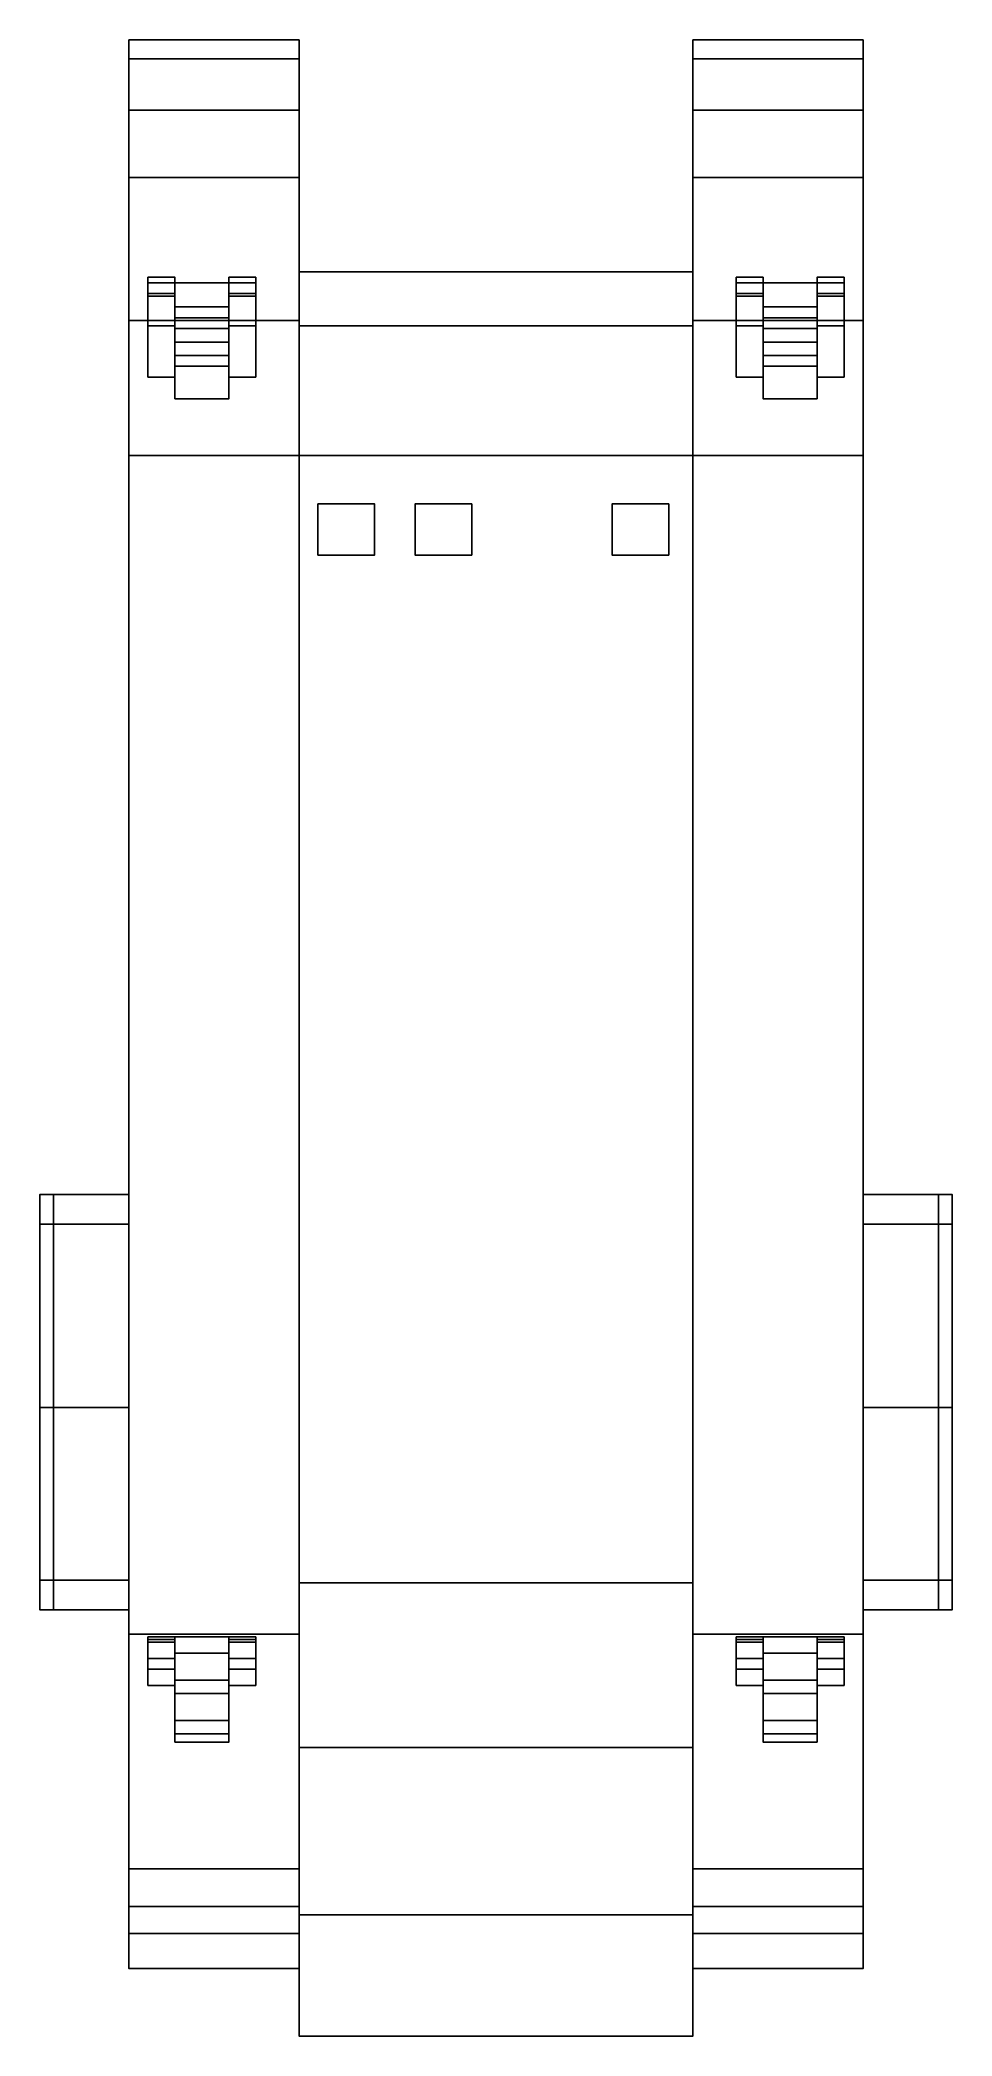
# Model space of a CAD drawing. Extents: x -1.69 to 1.69, y -3.84 to 3.56.
import ezdxf

# ---------------------------------------------------------------- set-up
doc = ezdxf.new("R2010")
doc.units = 0
doc.layers.get('0').update_dxf_attribs({"linetype": 'CONTINUOUS'})
for name, color, linetype in [('BOGIE_HOLDER', 2, 'CONTINUOUS'), ('BOGIE_LEVER', 3, 'CONTINUOUS'), ('SHIELD', 6, 'CONTINUOUS'), ('SIDES', 5, 'CONTINUOUS')]:
    doc.layers.add(name, color=color, linetype=linetype)

msp = doc.modelspace()

# ---------------------------------------------------------------- linework, layer by layer
for points in [[(-0.73, 2.5, 0.47), (-0.73, -2.77, 0.47), (-0.73, -3.39, 0.82), (-0.73, 2.7, 0.82)], [(0.73, 2.7, 0.82), (0.73, 2.5, 0.47), (-0.73, 2.5, 0.47), (-0.73, 2.7, 0.82)], [(0.73, 2.02, 1.15), (0.73, 2.7, 0.82), (-0.73, 2.7, 0.82), (-0.73, 2.02, 1.15)], [(-0.73, 2.7, 0.82), (-0.73, -3.39, 0.82), (-0.73, -3.39, 1.15), (-0.73, 2.02, 1.15)], [(0.73, -3.39, 0.82), (0.73, -2.77, 0.47), (0.73, 2.5, 0.47), (0.73, 2.7, 0.82)], [(0.73, -3.39, 1.15), (0.73, -3.39, 0.82), (0.73, 2.7, 0.82), (0.73, 2.02, 1.15)], [(0.73, 2.5, 0.47), (0.73, -2.77, 0.47), (-0.73, -2.77, 0.47), (-0.73, 2.5, 0.47)], [(0.73, 2.02, 1.61), (0.73, 2.02, 1.15), (-0.73, 2.02, 1.15), (-0.73, 2.02, 1.61)], [(-0.73, 2.02, 1.15), (-0.73, -2.16, 1.15), (-0.73, -2.16, 1.61), (-0.73, 2.02, 1.61)], [(-0.73, 2.02, 1.61), (-0.73, -2.16, 1.61), (0.73, -2.16, 1.61), (0.73, 2.02, 1.61)], [(0.73, -2.16, 1.61), (0.73, -2.16, 1.15), (0.73, 2.02, 1.15), (0.73, 2.02, 1.61)], [(-0.45, 1.65, 1.71), (-0.45, 1.84, 1.71), (-0.66, 1.84, 1.71), (-0.66, 1.65, 1.71)], [(-0.66, 1.84, 1.71), (-0.45, 1.84, 1.71), (-0.45, 1.84, 1.61), (-0.66, 1.84, 1.61)], [(-0.66, 1.65, 1.71), (-0.66, 1.84, 1.71), (-0.66, 1.84, 1.61), (-0.66, 1.65, 1.61)], [(-0.45, 1.65, 1.61), (-0.45, 1.84, 1.61), (-0.45, 1.84, 1.71), (-0.45, 1.65, 1.71)], [(-0.09, 1.65, 1.71), (-0.09, 1.84, 1.71), (-0.3, 1.84, 1.71), (-0.3, 1.65, 1.71)], [(-0.3, 1.65, 1.71), (-0.3, 1.84, 1.71), (-0.3, 1.84, 1.61), (-0.3, 1.65, 1.61)], [(-0.3, 1.84, 1.71), (-0.09, 1.84, 1.71), (-0.09, 1.84, 1.61), (-0.3, 1.84, 1.61)], [(-0.09, 1.65, 1.61), (-0.09, 1.84, 1.61), (-0.09, 1.84, 1.71), (-0.09, 1.65, 1.71)], [(0.64, 1.65, 1.71), (0.64, 1.84, 1.71), (0.43, 1.84, 1.71), (0.43, 1.65, 1.71)], [(0.43, 1.65, 1.71), (0.43, 1.84, 1.71), (0.43, 1.84, 1.61), (0.43, 1.65, 1.61)], [(0.43, 1.84, 1.71), (0.64, 1.84, 1.71), (0.64, 1.84, 1.61), (0.43, 1.84, 1.61)], [(0.64, 1.65, 1.61), (0.64, 1.84, 1.61), (0.64, 1.84, 1.71), (0.64, 1.65, 1.71)], [(-0.66, 1.65, 1.61), (-0.45, 1.65, 1.61), (-0.45, 1.65, 1.71), (-0.66, 1.65, 1.71)], [(-0.3, 1.65, 1.61), (-0.09, 1.65, 1.61), (-0.09, 1.65, 1.71), (-0.3, 1.65, 1.71)], [(0.43, 1.65, 1.61), (0.64, 1.65, 1.61), (0.64, 1.65, 1.71), (0.43, 1.65, 1.71)], [(-1.36, -0.72, 1.41), (-1.36, -0.72, 0.95), (-1.64, -0.72, 0.95), (-1.69, -0.72, 1.41)], [(-1.69, -0.72, 1.41), (-1.64, -0.72, 0.95), (-1.64, -2.26, 0.95), (-1.69, -2.26, 1.41)], [(-1.36, -0.83, 1.52), (-1.36, -0.72, 1.41), (-1.69, -0.72, 1.41), (-1.69, -0.83, 1.45)], [(-1.69, -0.72, 1.41), (-1.69, -1.51, 1.41), (-1.69, -1.51, 1.57), (-1.69, -0.83, 1.45)], [(-1.64, -2.26, 0.95), (-1.64, -0.72, 0.95), (-1.36, -0.72, 0.95), (-1.36, -2.26, 0.95)], [(1.69, -0.72, 1.41), (1.64, -0.72, 0.95), (1.36, -0.72, 0.95), (1.36, -0.72, 1.41)], [(1.64, -0.72, 0.95), (1.64, -2.26, 0.95), (1.36, -2.26, 0.95), (1.36, -0.72, 0.95)], [(1.69, -0.83, 1.45), (1.69, -0.72, 1.41), (1.36, -0.72, 1.41), (1.36, -0.83, 1.52)], [(1.69, -2.26, 1.41), (1.64, -2.26, 0.95), (1.64, -0.72, 0.95), (1.69, -0.72, 1.41)], [(1.69, -1.51, 1.57), (1.69, -1.51, 1.41), (1.69, -0.72, 1.41), (1.69, -0.83, 1.45)], [(-1.69, -0.83, 1.45), (-1.69, -1.51, 1.57), (-1.36, -1.51, 1.63), (-1.36, -0.83, 1.52)], [(1.36, -0.83, 1.52), (1.36, -1.51, 1.63), (1.69, -1.51, 1.57), (1.69, -0.83, 1.45)], [(-1.69, -1.51, 1.57), (-1.69, -1.51, 1.41), (-1.69, -2.26, 1.41), (-1.69, -2.15, 1.45)], [(-1.36, -2.15, 1.52), (-1.36, -1.51, 1.63), (-1.69, -1.51, 1.57), (-1.69, -2.15, 1.45)], [(1.69, -2.15, 1.45), (1.69, -1.51, 1.57), (1.36, -1.51, 1.63), (1.36, -2.15, 1.52)], [(1.69, -2.26, 1.41), (1.69, -1.51, 1.41), (1.69, -1.51, 1.57), (1.69, -2.15, 1.45)], [(-1.69, -2.15, 1.45), (-1.69, -2.26, 1.41), (-1.36, -2.26, 1.41), (-1.36, -2.15, 1.52)], [(-0.73, -2.16, 1.15), (-0.73, -3.39, 1.15), (-0.73, -3.39, 1.48), (-0.73, -2.16, 1.61)], [(-0.73, -2.16, 1.61), (-0.73, -3.39, 1.48), (0.73, -3.39, 1.48), (0.73, -2.16, 1.61)], [(0.73, -3.39, 1.48), (0.73, -3.39, 1.15), (0.73, -2.16, 1.15), (0.73, -2.16, 1.61)], [(1.36, -2.15, 1.52), (1.36, -2.26, 1.41), (1.69, -2.26, 1.41), (1.69, -2.15, 1.45)], [(-1.69, -2.26, 1.41), (-1.64, -2.26, 0.95), (-1.36, -2.26, 0.95), (-1.36, -2.26, 1.41)], [(1.36, -2.26, 1.41), (1.36, -2.26, 0.95), (1.64, -2.26, 0.95), (1.69, -2.26, 1.41)], [(-0.73, -3.39, 0.82), (-0.73, -2.77, 0.47), (0.73, -2.77, 0.47), (0.73, -3.39, 0.82)], [(-0.73, -3.39, 1.2), (-0.73, -3.39, 0.82), (0.73, -3.39, 0.82), (0.73, -3.39, 1.2)], [(-0.73, -3.39, 1.2), (-0.73, -3.84, 1.2), (-0.73, -3.84, 1.48), (-0.73, -3.39, 1.48)], [(0.73, -3.39, 1.2), (0.73, -3.84, 1.2), (-0.73, -3.84, 1.2), (-0.73, -3.39, 1.2)], [(-0.73, -3.39, 1.48), (-0.73, -3.84, 1.48), (0.73, -3.84, 1.48), (0.73, -3.39, 1.48)], [(0.73, -3.84, 1.48), (0.73, -3.84, 1.2), (0.73, -3.39, 1.2), (0.73, -3.39, 1.48)], [(-0.73, -3.84, 1.48), (-0.73, -3.84, 1.2), (0.73, -3.84, 1.2), (0.73, -3.84, 1.48)]]:
    msp.add_3dface(points)
at = {"layer": 'BOGIE_HOLDER'}
for points in [[(-1.19, 2.61, 0.67), (-1.19, 2.68, 0.58), (-1.29, 2.68, 0.58), (-1.29, 2.61, 0.67)], [(-1.29, 2.68, 0.58), (-1.29, 2.5, 0.58), (-1.29, 2.31, 0.67), (-1.29, 2.61, 0.67)], [(-1.29, 2.66, 0.52), (-1.29, 2.62, 0.52), (-1.29, 2.5, 0.58), (-1.29, 2.68, 0.58)], [(-1.19, 2.68, 0.58), (-1.19, 2.66, 0.52), (-1.29, 2.66, 0.52), (-1.29, 2.68, 0.58)], [(-1.19, 2.31, 0.67), (-1.19, 2.5, 0.58), (-1.19, 2.68, 0.58), (-1.19, 2.61, 0.67)], [(-1.19, 2.5, 0.58), (-1.19, 2.62, 0.52), (-1.19, 2.66, 0.52), (-1.19, 2.68, 0.58)], [(-0.99, 2.68, 0.58), (-0.99, 2.5, 0.58), (-0.99, 2.31, 0.67), (-0.99, 2.61, 0.67)], [(-0.89, 2.61, 0.67), (-0.89, 2.68, 0.58), (-0.99, 2.68, 0.58), (-0.99, 2.61, 0.67)], [(-0.99, 2.66, 0.52), (-0.99, 2.62, 0.52), (-0.99, 2.5, 0.58), (-0.99, 2.68, 0.58)], [(-0.89, 2.68, 0.58), (-0.89, 2.66, 0.52), (-0.99, 2.66, 0.52), (-0.99, 2.68, 0.58)], [(-0.89, 2.31, 0.67), (-0.89, 2.5, 0.58), (-0.89, 2.68, 0.58), (-0.89, 2.61, 0.67)], [(-0.89, 2.5, 0.58), (-0.89, 2.62, 0.52), (-0.89, 2.66, 0.52), (-0.89, 2.68, 0.58)], [(0.89, 2.68, 0.58), (0.89, 2.5, 0.58), (0.89, 2.31, 0.67), (0.89, 2.61, 0.67)], [(0.99, 2.61, 0.67), (0.99, 2.68, 0.58), (0.89, 2.68, 0.58), (0.89, 2.61, 0.67)], [(0.89, 2.66, 0.52), (0.89, 2.62, 0.52), (0.89, 2.5, 0.58), (0.89, 2.68, 0.58)], [(0.99, 2.68, 0.58), (0.99, 2.66, 0.52), (0.89, 2.66, 0.52), (0.89, 2.68, 0.58)], [(0.99, 2.31, 0.67), (0.99, 2.5, 0.58), (0.99, 2.68, 0.58), (0.99, 2.61, 0.67)], [(0.99, 2.5, 0.58), (0.99, 2.62, 0.52), (0.99, 2.66, 0.52), (0.99, 2.68, 0.58)], [(1.29, 2.61, 0.67), (1.29, 2.68, 0.58), (1.19, 2.68, 0.58), (1.19, 2.61, 0.67)], [(1.19, 2.68, 0.58), (1.19, 2.5, 0.58), (1.19, 2.31, 0.67), (1.19, 2.61, 0.67)], [(1.19, 2.66, 0.52), (1.19, 2.62, 0.52), (1.19, 2.5, 0.58), (1.19, 2.68, 0.58)], [(1.29, 2.68, 0.58), (1.29, 2.66, 0.52), (1.19, 2.66, 0.52), (1.19, 2.68, 0.58)], [(1.29, 2.31, 0.67), (1.29, 2.5, 0.58), (1.29, 2.68, 0.58), (1.29, 2.61, 0.67)], [(1.29, 2.5, 0.58), (1.29, 2.62, 0.52), (1.29, 2.66, 0.52), (1.29, 2.68, 0.58)], [(-1.19, 2.66, 0.52), (-1.19, 2.62, 0.52), (-1.29, 2.62, 0.52), (-1.29, 2.66, 0.52)], [(-1.29, 2.5, 0.58), (-1.29, 2.62, 0.52), (-1.19, 2.62, 0.52), (-1.19, 2.5, 0.58)], [(-0.89, 2.66, 0.52), (-0.89, 2.62, 0.52), (-0.99, 2.62, 0.52), (-0.99, 2.66, 0.52)], [(-0.99, 2.5, 0.58), (-0.99, 2.62, 0.52), (-0.89, 2.62, 0.52), (-0.89, 2.5, 0.58)], [(0.99, 2.66, 0.52), (0.99, 2.62, 0.52), (0.89, 2.62, 0.52), (0.89, 2.66, 0.52)], [(0.89, 2.5, 0.58), (0.89, 2.62, 0.52), (0.99, 2.62, 0.52), (0.99, 2.5, 0.58)], [(1.29, 2.66, 0.52), (1.29, 2.62, 0.52), (1.19, 2.62, 0.52), (1.19, 2.66, 0.52)], [(1.19, 2.5, 0.58), (1.19, 2.62, 0.52), (1.29, 2.62, 0.52), (1.29, 2.5, 0.58)], [(-1.19, 2.53, 0.48), (-1.19, 2.35, 0.39), (-1.19, 2.23, 0.53), (-1.19, 2.39, 0.64)], [(-0.99, 2.53, 0.48), (-0.99, 2.35, 0.39), (-1.19, 2.35, 0.39), (-1.19, 2.53, 0.48)], [(-0.99, 2.39, 0.64), (-0.99, 2.53, 0.48), (-1.19, 2.53, 0.48), (-1.19, 2.39, 0.64)], [(-0.99, 2.23, 0.53), (-0.99, 2.35, 0.39), (-0.99, 2.53, 0.48), (-0.99, 2.39, 0.64)], [(0.99, 2.53, 0.48), (0.99, 2.35, 0.39), (0.99, 2.23, 0.53), (0.99, 2.39, 0.64)], [(1.19, 2.53, 0.48), (1.19, 2.35, 0.39), (0.99, 2.35, 0.39), (0.99, 2.53, 0.48)], [(1.19, 2.39, 0.64), (1.19, 2.53, 0.48), (0.99, 2.53, 0.48), (0.99, 2.39, 0.64)], [(1.19, 2.23, 0.53), (1.19, 2.35, 0.39), (1.19, 2.53, 0.48), (1.19, 2.39, 0.64)], [(-1.29, 2.31, 0.67), (-1.29, 2.5, 0.58), (-1.19, 2.5, 0.58), (-1.19, 2.31, 0.67)], [(-0.99, 2.31, 0.67), (-0.99, 2.5, 0.58), (-0.89, 2.5, 0.58), (-0.89, 2.31, 0.67)], [(0.89, 2.31, 0.67), (0.89, 2.5, 0.58), (0.99, 2.5, 0.58), (0.99, 2.31, 0.67)], [(1.19, 2.31, 0.67), (1.19, 2.5, 0.58), (1.29, 2.5, 0.58), (1.29, 2.31, 0.67)], [(-1.19, 2.39, 0.64), (-1.19, 2.23, 0.53), (-0.99, 2.23, 0.53), (-0.99, 2.39, 0.64)], [(0.99, 2.39, 0.64), (0.99, 2.23, 0.53), (1.19, 2.23, 0.53), (1.19, 2.39, 0.64)], [(-1.19, 2.23, 0.53), (-1.19, 2.35, 0.39), (-0.99, 2.35, 0.39), (-0.99, 2.23, 0.53)], [(0.99, 2.23, 0.53), (0.99, 2.35, 0.39), (1.19, 2.35, 0.39), (1.19, 2.23, 0.53)], [(-1.29, -2.36, 0.46), (-1.29, -2.48, 0.48), (-1.29, -2.54, 0.71), (-1.29, -2.37, 0.71)], [(-1.19, -2.37, 0.71), (-1.19, -2.36, 0.46), (-1.29, -2.36, 0.46), (-1.29, -2.37, 0.71)], [(-1.29, -2.38, 0.41), (-1.29, -2.44, 0.39), (-1.29, -2.48, 0.48), (-1.29, -2.36, 0.46)], [(-1.19, -2.36, 0.46), (-1.19, -2.38, 0.41), (-1.29, -2.38, 0.41), (-1.29, -2.36, 0.46)], [(-1.19, -2.54, 0.71), (-1.19, -2.48, 0.48), (-1.19, -2.36, 0.46), (-1.19, -2.37, 0.71)], [(-1.19, -2.48, 0.48), (-1.19, -2.44, 0.39), (-1.19, -2.38, 0.41), (-1.19, -2.36, 0.46)], [(-0.89, -2.37, 0.71), (-0.89, -2.36, 0.46), (-0.99, -2.36, 0.46), (-0.99, -2.37, 0.71)], [(-0.99, -2.36, 0.46), (-0.99, -2.48, 0.48), (-0.99, -2.54, 0.71), (-0.99, -2.37, 0.71)], [(-0.99, -2.38, 0.41), (-0.99, -2.44, 0.39), (-0.99, -2.48, 0.48), (-0.99, -2.36, 0.46)], [(-0.89, -2.36, 0.46), (-0.89, -2.38, 0.41), (-0.99, -2.38, 0.41), (-0.99, -2.36, 0.46)], [(-0.89, -2.54, 0.71), (-0.89, -2.48, 0.48), (-0.89, -2.36, 0.46), (-0.89, -2.37, 0.71)], [(-0.89, -2.48, 0.48), (-0.89, -2.44, 0.39), (-0.89, -2.38, 0.41), (-0.89, -2.36, 0.46)], [(0.99, -2.37, 0.71), (0.99, -2.36, 0.46), (0.89, -2.36, 0.46), (0.89, -2.37, 0.71)], [(0.89, -2.36, 0.46), (0.89, -2.48, 0.48), (0.89, -2.54, 0.71), (0.89, -2.37, 0.71)], [(0.89, -2.38, 0.41), (0.89, -2.44, 0.39), (0.89, -2.48, 0.48), (0.89, -2.36, 0.46)], [(0.99, -2.36, 0.46), (0.99, -2.38, 0.41), (0.89, -2.38, 0.41), (0.89, -2.36, 0.46)], [(0.99, -2.54, 0.71), (0.99, -2.48, 0.48), (0.99, -2.36, 0.46), (0.99, -2.37, 0.71)], [(0.99, -2.48, 0.48), (0.99, -2.44, 0.39), (0.99, -2.38, 0.41), (0.99, -2.36, 0.46)], [(1.19, -2.36, 0.46), (1.19, -2.48, 0.48), (1.19, -2.54, 0.71), (1.19, -2.37, 0.71)], [(1.29, -2.37, 0.71), (1.29, -2.36, 0.46), (1.19, -2.36, 0.46), (1.19, -2.37, 0.71)], [(1.19, -2.38, 0.41), (1.19, -2.44, 0.39), (1.19, -2.48, 0.48), (1.19, -2.36, 0.46)], [(1.29, -2.36, 0.46), (1.29, -2.38, 0.41), (1.19, -2.38, 0.41), (1.19, -2.36, 0.46)], [(1.29, -2.54, 0.71), (1.29, -2.48, 0.48), (1.29, -2.36, 0.46), (1.29, -2.37, 0.71)], [(1.29, -2.48, 0.48), (1.29, -2.44, 0.39), (1.29, -2.38, 0.41), (1.29, -2.36, 0.46)], [(-1.19, -2.38, 0.41), (-1.19, -2.44, 0.39), (-1.29, -2.44, 0.39), (-1.29, -2.38, 0.41)], [(-1.29, -2.48, 0.48), (-1.29, -2.44, 0.39), (-1.19, -2.44, 0.39), (-1.19, -2.48, 0.48)], [(-0.89, -2.38, 0.41), (-0.89, -2.44, 0.39), (-0.99, -2.44, 0.39), (-0.99, -2.38, 0.41)], [(-0.99, -2.48, 0.48), (-0.99, -2.44, 0.39), (-0.89, -2.44, 0.39), (-0.89, -2.48, 0.48)], [(0.99, -2.38, 0.41), (0.99, -2.44, 0.39), (0.89, -2.44, 0.39), (0.89, -2.38, 0.41)], [(0.89, -2.48, 0.48), (0.89, -2.44, 0.39), (0.99, -2.44, 0.39), (0.99, -2.48, 0.48)], [(1.29, -2.38, 0.41), (1.29, -2.44, 0.39), (1.19, -2.44, 0.39), (1.19, -2.38, 0.41)], [(1.19, -2.48, 0.48), (1.19, -2.44, 0.39), (1.29, -2.44, 0.39), (1.29, -2.48, 0.48)], [(-1.29, -2.54, 0.71), (-1.29, -2.48, 0.48), (-1.19, -2.48, 0.48), (-1.19, -2.54, 0.71)], [(-0.99, -2.54, 0.71), (-0.99, -2.48, 0.48), (-0.89, -2.48, 0.48), (-0.89, -2.54, 0.71)], [(0.89, -2.54, 0.71), (0.89, -2.48, 0.48), (0.99, -2.48, 0.48), (0.99, -2.54, 0.71)], [(1.19, -2.54, 0.71), (1.19, -2.48, 0.48), (1.29, -2.48, 0.48), (1.29, -2.54, 0.71)], [(-1.19, -2.52, 0.71), (-1.19, -2.72, 0.71), (-0.99, -2.72, 0.71), (-0.99, -2.52, 0.71)], [(-1.19, -2.57, 0.5), (-1.19, -2.75, 0.5), (-1.19, -2.72, 0.71), (-1.19, -2.52, 0.71)], [(-0.99, -2.52, 0.71), (-0.99, -2.57, 0.5), (-1.19, -2.57, 0.5), (-1.19, -2.52, 0.71)], [(-0.99, -2.57, 0.5), (-0.99, -2.75, 0.5), (-1.19, -2.75, 0.5), (-1.19, -2.57, 0.5)], [(-0.99, -2.72, 0.71), (-0.99, -2.75, 0.5), (-0.99, -2.57, 0.5), (-0.99, -2.52, 0.71)], [(0.99, -2.52, 0.71), (0.99, -2.72, 0.71), (1.19, -2.72, 0.71), (1.19, -2.52, 0.71)], [(0.99, -2.57, 0.5), (0.99, -2.75, 0.5), (0.99, -2.72, 0.71), (0.99, -2.52, 0.71)], [(1.19, -2.52, 0.71), (1.19, -2.57, 0.5), (0.99, -2.57, 0.5), (0.99, -2.52, 0.71)], [(1.19, -2.57, 0.5), (1.19, -2.75, 0.5), (0.99, -2.75, 0.5), (0.99, -2.57, 0.5)], [(1.19, -2.72, 0.71), (1.19, -2.75, 0.5), (1.19, -2.57, 0.5), (1.19, -2.52, 0.71)], [(-1.19, -2.72, 0.71), (-1.19, -2.75, 0.5), (-0.99, -2.75, 0.5), (-0.99, -2.72, 0.71)], [(0.99, -2.72, 0.71), (0.99, -2.75, 0.5), (1.19, -2.75, 0.5), (1.19, -2.72, 0.71)]]:
    msp.add_3dface(points, dxfattribs=at)
at = {"layer": 'BOGIE_LEVER'}
for points in [[(-1.19, 2.66, 0.6), (-1.19, 2.49, 0.29), (-1.19, 2.44, 0.38), (-1.19, 2.57, 0.58)], [(-0.99, 2.57, 0.58), (-0.99, 2.66, 0.6), (-1.19, 2.66, 0.6), (-1.19, 2.57, 0.58)], [(-0.99, 2.66, 0.6), (-0.99, 2.49, 0.29), (-1.19, 2.49, 0.29), (-1.19, 2.66, 0.6)], [(-0.99, 2.44, 0.38), (-0.99, 2.49, 0.29), (-0.99, 2.66, 0.6), (-0.99, 2.57, 0.58)], [(0.99, 2.66, 0.6), (0.99, 2.49, 0.29), (0.99, 2.44, 0.38), (0.99, 2.57, 0.58)], [(1.19, 2.57, 0.58), (1.19, 2.66, 0.6), (0.99, 2.66, 0.6), (0.99, 2.57, 0.58)], [(1.19, 2.66, 0.6), (1.19, 2.49, 0.29), (0.99, 2.49, 0.29), (0.99, 2.66, 0.6)], [(1.19, 2.44, 0.38), (1.19, 2.49, 0.29), (1.19, 2.66, 0.6), (1.19, 2.57, 0.58)], [(-1.19, 2.57, 0.58), (-1.19, 2.44, 0.38), (-0.99, 2.44, 0.38), (-0.99, 2.57, 0.58)], [(0.99, 2.57, 0.58), (0.99, 2.44, 0.38), (1.19, 2.44, 0.38), (1.19, 2.57, 0.58)], [(-1.19, 2.44, 0.38), (-1.19, 2.49, 0.29), (-0.99, 2.49, 0.29), (-0.99, 2.44, 0.38)], [(0.99, 2.44, 0.38), (0.99, 2.49, 0.29), (1.19, 2.49, 0.29), (1.19, 2.44, 0.38)], [(-0.99, -2.36, 0.43), (-0.99, -2.67, 0.34), (-1.19, -2.67, 0.34), (-1.19, -2.36, 0.43)], [(-1.19, -2.36, 0.43), (-1.19, -2.67, 0.34), (-1.19, -2.72, 0.43), (-1.19, -2.42, 0.53)], [(-0.99, -2.42, 0.53), (-0.99, -2.36, 0.43), (-1.19, -2.36, 0.43), (-1.19, -2.42, 0.53)], [(-0.99, -2.72, 0.43), (-0.99, -2.67, 0.34), (-0.99, -2.36, 0.43), (-0.99, -2.42, 0.53)], [(0.99, -2.36, 0.43), (0.99, -2.67, 0.34), (0.99, -2.72, 0.43), (0.99, -2.42, 0.53)], [(1.19, -2.36, 0.43), (1.19, -2.67, 0.34), (0.99, -2.67, 0.34), (0.99, -2.36, 0.43)], [(1.19, -2.42, 0.53), (1.19, -2.36, 0.43), (0.99, -2.36, 0.43), (0.99, -2.42, 0.53)], [(1.19, -2.72, 0.43), (1.19, -2.67, 0.34), (1.19, -2.36, 0.43), (1.19, -2.42, 0.53)], [(-1.19, -2.42, 0.53), (-1.19, -2.72, 0.43), (-0.99, -2.72, 0.43), (-0.99, -2.42, 0.53)], [(0.99, -2.42, 0.53), (0.99, -2.72, 0.43), (1.19, -2.72, 0.43), (1.19, -2.42, 0.53)], [(-1.19, -2.72, 0.43), (-1.19, -2.67, 0.34), (-0.99, -2.67, 0.34), (-0.99, -2.72, 0.43)], [(0.99, -2.72, 0.43), (0.99, -2.67, 0.34), (1.19, -2.67, 0.34), (1.19, -2.72, 0.43)]]:
    msp.add_3dface(points, dxfattribs=at)
at = {"layer": 'SHIELD'}
for points in [[(-1.36, 3.05, 0.81), (-1.36, 3.56, 0.81), (-1.36, 3.56, 1.1), (-1.36, 3.05, 1.61)], [(-1.36, 3.56, 0.81), (-1.36, 3.05, 0.81), (-1.36, 3.05, 1.61), (-1.36, 3.56, 1.1)], [(-1.36, 3.56, 1.1), (-1.36, 3.05, 1.61), (-1.36, 3.3, 1.51), (-1.36, 3.49, 1.28)], [(-1.36, 3.05, 1.61), (-1.36, 3.56, 1.1), (-1.36, 3.49, 1.28), (-1.36, 3.3, 1.51)], [(-0.73, 3.56, 0.81), (-0.73, 3.56, 1.1), (-1.36, 3.56, 1.1), (-1.36, 3.56, 0.81)], [(-0.73, 3.56, 1.1), (-0.73, 3.56, 0.81), (-1.36, 3.56, 0.81), (-1.36, 3.56, 1.1)], [(-0.73, 3.56, 1.1), (-0.73, 3.49, 1.28), (-1.36, 3.49, 1.28), (-1.36, 3.56, 1.1)], [(-0.73, 3.49, 1.28), (-0.73, 3.56, 1.1), (-1.36, 3.56, 1.1), (-1.36, 3.49, 1.28)], [(-0.73, 3.56, 0.81), (-0.73, 3.05, 0.81), (-0.73, 3.05, 1.61), (-0.73, 3.56, 1.1)], [(-0.73, 3.05, 0.81), (-0.73, 3.56, 0.81), (-0.73, 3.56, 1.1), (-0.73, 3.05, 1.61)], [(-0.73, 3.05, 1.61), (-0.73, 3.56, 1.1), (-0.73, 3.49, 1.28), (-0.73, 3.3, 1.51)], [(-0.73, 3.56, 1.1), (-0.73, 3.05, 1.61), (-0.73, 3.3, 1.51), (-0.73, 3.49, 1.28)], [(0.73, 3.05, 0.81), (0.73, 3.56, 0.81), (0.73, 3.56, 1.1), (0.73, 3.05, 1.61)], [(0.73, 3.56, 0.81), (0.73, 3.05, 0.81), (0.73, 3.05, 1.61), (0.73, 3.56, 1.1)], [(0.73, 3.56, 1.1), (0.73, 3.05, 1.61), (0.73, 3.3, 1.51), (0.73, 3.49, 1.28)], [(0.73, 3.05, 1.61), (0.73, 3.56, 1.1), (0.73, 3.49, 1.28), (0.73, 3.3, 1.51)], [(1.36, 3.56, 1.1), (1.36, 3.56, 0.81), (0.73, 3.56, 0.81), (0.73, 3.56, 1.1)], [(1.36, 3.56, 0.81), (1.36, 3.56, 1.1), (0.73, 3.56, 1.1), (0.73, 3.56, 0.81)], [(1.36, 3.49, 1.28), (1.36, 3.56, 1.1), (0.73, 3.56, 1.1), (0.73, 3.49, 1.28)], [(1.36, 3.56, 1.1), (1.36, 3.49, 1.28), (0.73, 3.49, 1.28), (0.73, 3.56, 1.1)], [(1.36, 3.56, 0.81), (1.36, 3.05, 0.81), (1.36, 3.05, 1.61), (1.36, 3.56, 1.1)], [(1.36, 3.05, 0.81), (1.36, 3.56, 0.81), (1.36, 3.56, 1.1), (1.36, 3.05, 1.61)], [(1.36, 3.05, 1.61), (1.36, 3.56, 1.1), (1.36, 3.49, 1.28), (1.36, 3.3, 1.51)], [(1.36, 3.56, 1.1), (1.36, 3.05, 1.61), (1.36, 3.3, 1.51), (1.36, 3.49, 1.28)], [(-0.73, 3.49, 1.28), (-0.73, 3.3, 1.51), (-1.36, 3.3, 1.51), (-1.36, 3.49, 1.28)], [(-0.73, 3.3, 1.51), (-0.73, 3.49, 1.28), (-1.36, 3.49, 1.28), (-1.36, 3.3, 1.51)], [(1.36, 3.3, 1.51), (1.36, 3.49, 1.28), (0.73, 3.49, 1.28), (0.73, 3.3, 1.51)], [(1.36, 3.49, 1.28), (1.36, 3.3, 1.51), (0.73, 3.3, 1.51), (0.73, 3.49, 1.28)], [(-0.73, 3.3, 1.51), (-0.73, 3.05, 1.61), (-1.36, 3.05, 1.61), (-1.36, 3.3, 1.51)], [(-0.73, 3.05, 1.61), (-0.73, 3.3, 1.51), (-1.36, 3.3, 1.51), (-1.36, 3.05, 1.61)], [(1.36, 3.05, 1.61), (1.36, 3.3, 1.51), (0.73, 3.3, 1.51), (0.73, 3.05, 1.61)], [(1.36, 3.3, 1.51), (1.36, 3.05, 1.61), (0.73, 3.05, 1.61), (0.73, 3.3, 1.51)], [(-1.36, 2.75, 1.61), (-1.36, 2.75, 0.81), (-1.36, 3.05, 0.81), (-1.36, 3.05, 1.61)], [(-1.36, 2.75, 0.81), (-1.36, 2.75, 1.61), (-1.36, 3.05, 1.61), (-1.36, 3.05, 0.81)], [(-0.73, 3.05, 1.61), (-0.73, -3.22, 1.61), (-1.36, -3.22, 1.61), (-1.36, 3.05, 1.61)], [(-0.73, -3.22, 1.61), (-0.73, 3.05, 1.61), (-1.36, 3.05, 1.61), (-1.36, -3.22, 1.61)], [(-0.73, 3.05, 0.81), (-0.73, 2.02, 0.81), (-0.73, 2.02, 1.61), (-0.73, 3.05, 1.61)], [(-0.73, 2.02, 0.81), (-0.73, 3.05, 0.81), (-0.73, 3.05, 1.61), (-0.73, 2.02, 1.61)], [(0.73, 3.05, 0.81), (0.73, 2.02, 0.81), (0.73, 2.02, 1.61), (0.73, 3.05, 1.61)], [(0.73, 2.02, 0.81), (0.73, 3.05, 0.81), (0.73, 3.05, 1.61), (0.73, 2.02, 1.61)], [(1.36, -3.22, 1.61), (1.36, 3.05, 1.61), (0.73, 3.05, 1.61), (0.73, -3.22, 1.61)], [(1.36, 3.05, 1.61), (1.36, -3.22, 1.61), (0.73, -3.22, 1.61), (0.73, 3.05, 1.61)], [(1.36, 2.75, 0.81), (1.36, 2.75, 1.61), (1.36, 3.05, 1.61), (1.36, 3.05, 0.81)], [(1.36, 2.75, 1.61), (1.36, 2.75, 0.81), (1.36, 3.05, 0.81), (1.36, 3.05, 1.61)], [(-1.36, 2.63, 0.67), (-1.36, 2.63, 1.61), (-1.36, 2.75, 1.61), (-1.36, 2.75, 0.81)], [(-1.36, 2.63, 1.61), (-1.36, 2.63, 0.67), (-1.36, 2.75, 0.81), (-1.36, 2.75, 1.61)], [(1.36, 2.63, 1.61), (1.36, 2.63, 0.67), (1.36, 2.75, 0.81), (1.36, 2.75, 1.61)], [(1.36, 2.63, 0.67), (1.36, 2.63, 1.61), (1.36, 2.75, 1.61), (1.36, 2.75, 0.81)], [(-1.36, 2.63, 0.67), (-1.36, -3.13, 0.67), (-1.36, -3.22, 1.61), (-1.36, 2.63, 1.61)], [(1.36, -3.13, 0.67), (1.36, 2.63, 0.67), (1.36, 2.63, 1.61), (1.36, -3.22, 1.61)], [(-0.73, -3.36, 1.47), (-0.73, -2.16, 1.61), (-0.73, -2.16, 1.61), (-0.73, -3.1, 1.61)], [(0.73, -2.16, 1.61), (0.73, -3.36, 1.47), (0.73, -3.1, 1.61), (0.73, -2.16, 1.61)], [(-0.73, -3.36, 1.47), (-0.73, -3.1, 1.61), (-0.73, -3.22, 1.61), (-0.73, -3.36, 1.53)], [(0.73, -3.36, 1.47), (0.73, -3.1, 1.61), (0.73, -3.22, 1.61), (0.73, -3.36, 1.53)], [(-1.36, -3.36, 1.53), (-1.36, -3.36, 0.9), (-1.36, -3.13, 0.67), (-1.36, -3.22, 1.61)], [(-1.36, -3.36, 0.9), (-1.36, -3.36, 1.53), (-1.36, -3.22, 1.61), (-1.36, -3.13, 0.67)], [(1.36, -3.36, 0.9), (1.36, -3.36, 1.53), (1.36, -3.22, 1.61), (1.36, -3.13, 0.67)], [(1.36, -3.36, 1.53), (1.36, -3.36, 0.9), (1.36, -3.13, 0.67), (1.36, -3.22, 1.61)], [(-0.73, -3.22, 1.61), (-0.73, -3.36, 1.53), (-1.36, -3.36, 1.53), (-1.36, -3.22, 1.61)], [(-0.73, -3.36, 1.53), (-0.73, -3.22, 1.61), (-1.36, -3.22, 1.61), (-1.36, -3.36, 1.53)], [(1.36, -3.22, 1.61), (1.36, -3.36, 1.53), (0.73, -3.36, 1.53), (0.73, -3.22, 1.61)], [(1.36, -3.36, 1.53), (1.36, -3.22, 1.61), (0.73, -3.22, 1.61), (0.73, -3.36, 1.53)], [(-1.36, -3.59, 1.16), (-1.36, -3.46, 1.44), (-1.36, -3.36, 1.53), (-1.36, -3.36, 0.9)], [(-1.36, -3.46, 1.44), (-1.36, -3.59, 1.16), (-1.36, -3.36, 0.9), (-1.36, -3.36, 1.53)], [(-0.73, -3.46, 1.44), (-0.73, -3.36, 1.53), (-1.36, -3.36, 1.53), (-1.36, -3.46, 1.44)], [(-0.73, -3.36, 1.53), (-0.73, -3.46, 1.44), (-1.36, -3.46, 1.44), (-1.36, -3.36, 1.53)], [(-0.73, -3.46, 1.44), (-0.73, -3.59, 1.16), (-0.73, -3.36, 0.9), (-0.73, -3.36, 1.53)], [(-0.73, -3.59, 1.16), (-0.73, -3.46, 1.44), (-0.73, -3.36, 1.53), (-0.73, -3.36, 0.9)], [(0.73, -3.46, 1.44), (0.73, -3.59, 1.16), (0.73, -3.36, 0.9), (0.73, -3.36, 1.53)], [(0.73, -3.59, 1.16), (0.73, -3.46, 1.44), (0.73, -3.36, 1.53), (0.73, -3.36, 0.9)], [(1.36, -3.36, 1.53), (1.36, -3.46, 1.44), (0.73, -3.46, 1.44), (0.73, -3.36, 1.53)], [(1.36, -3.46, 1.44), (1.36, -3.36, 1.53), (0.73, -3.36, 1.53), (0.73, -3.46, 1.44)], [(1.36, -3.46, 1.44), (1.36, -3.59, 1.16), (1.36, -3.36, 0.9), (1.36, -3.36, 1.53)], [(1.36, -3.59, 1.16), (1.36, -3.46, 1.44), (1.36, -3.36, 1.53), (1.36, -3.36, 0.9)], [(-0.73, -3.59, 1.16), (-0.73, -3.46, 1.44), (-1.36, -3.46, 1.44), (-1.36, -3.59, 1.16)], [(-0.73, -3.46, 1.44), (-0.73, -3.59, 1.16), (-1.36, -3.59, 1.16), (-1.36, -3.46, 1.44)], [(1.36, -3.46, 1.44), (1.36, -3.59, 1.16), (0.73, -3.59, 1.16), (0.73, -3.46, 1.44)], [(1.36, -3.59, 1.16), (1.36, -3.46, 1.44), (0.73, -3.46, 1.44), (0.73, -3.59, 1.16)]]:
    msp.add_3dface(points, dxfattribs=at)
at = {"layer": 'SIDES'}
for points in [[(-0.73, 2.52, 0.82), (-0.73, 2.02, 0.67), (-1.36, 2.02, 0.67), (-1.36, 2.52, 0.82)], [(1.36, 2.52, 0.82), (1.36, 2.02, 0.67), (0.73, 2.02, 0.67), (0.73, 2.52, 0.82)], [(-0.73, 2.02, 0.67), (-0.73, -2.35, 0.67), (-1.36, -2.35, 0.67), (-1.36, 2.02, 0.67)], [(1.36, 2.02, 0.67), (1.36, -2.35, 0.67), (0.73, -2.35, 0.67), (0.73, 2.02, 0.67)], [(-1.36, -2.35, 1.34), (-1.36, -2.35, 0.67), (-0.73, -2.35, 0.67), (-0.73, -2.35, 1.34)], [(0.73, -2.35, 1.34), (0.73, -2.35, 0.67), (1.36, -2.35, 0.67), (1.36, -2.35, 1.34)]]:
    msp.add_3dface(points, dxfattribs=at)

doc.saveas('drawing.dxf')
